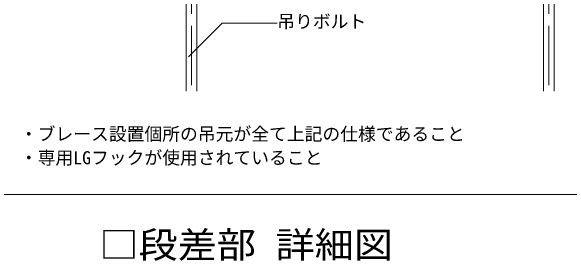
# Model space of a CAD drawing. Units: millimetres on the paper, enlarged 40 times, with parts at other scales. Extents: x -7800 to 7800, y -5387 to 5300.
# Drawn here: x 4321 to 6205, y -2183 to -1342 of the extents above; entities that cross this region are included whole.
import ezdxf
from ezdxf.enums import TextEntityAlignment as Align

# ---------------------------------------------------------------- set-up
doc = ezdxf.new("R2010")
doc.units = ezdxf.units.MM
doc.header["$LTSCALE"] = 40
doc.linetypes.add('CHAIN1', pattern=[8, 5, -1, 1, -1])
for name, color, linetype, lineweight in [('4-0_中心線', 4, 'CHAIN1', 9), ('4-1_吊り材', 7, 'Continuous', 18), ('4-6_文字・文字', 7, 'Continuous', 18), ('F-3_野縁受け', 7, 'Continuous', 18)]:
    doc.layers.add(name, color=color, linetype=linetype, lineweight=lineweight)
doc.layers.add('F-6_文字', color=7, linetype='Continuous')
doc.styles.add('ＭＳ ゴシック', font='')
doc.styles.get('ＭＳ ゴシック').set_extended_font_data('MS Gothic')

msp = doc.modelspace()

# ---------------------------------------------------------------- linework, layer by layer
at = {"layer": '4-0_中心線'}
for p, q in [((4929.24, -751.2), (4929.24, -1611.39)), ((6134.38, -751.2), (6134.38, -1611.39))]:
    msp.add_line(p, q, dxfattribs=at)
at = {"layer": '4-1_吊り材'}
for p, q in [((4911.24, -1611.39), (4911.24, -1013.77)), ((4947.24, -1013.77), (4947.24, -1611.39)), ((6116.38, -1013.77), (6116.38, -1611.39)), ((6152.38, -1013.77), (6152.38, -1611.39))]:
    msp.add_line(p, q, dxfattribs=at)
at = {"layer": '4-6_文字・文字'}
for q in [(4919.2, -1495.49), (5218.35, -1381.66)]:
    msp.add_line((5033.04, -1381.66), q, dxfattribs=at)
at = {"layer": 'F-3_野縁受け', "color": 3}
msp.add_line((78.17, -1959.73), (7638.17, -1959.73), dxfattribs=at)

# ---------------------------------------------------------------- texts
at = {"layer": '4-6_文字・文字', "style": 'ＭＳ ゴシック'}
for s, p in [('吊りボルト', (5218.35, -1411.66)), ('・ブレース設置個所の吊元が全て上記の仕様であること', (4350.57, -1790.85)), ('・専用LGフックが使用されていること', (4350.57, -1870.85))]:
    msp.add_text(s, height=43.99, dxfattribs=at).set_placement(p, align=Align.BOTTOM_LEFT)
at = {"layer": 'F-6_文字', "style": 'ＭＳ ゴシック', "width": 1.1}
msp.add_text('□段差部 詳細図', height=87.98, dxfattribs=at).set_placement((4618.59, -2199.73), align=Align.BOTTOM_LEFT)

doc.saveas('drawing.dxf')
